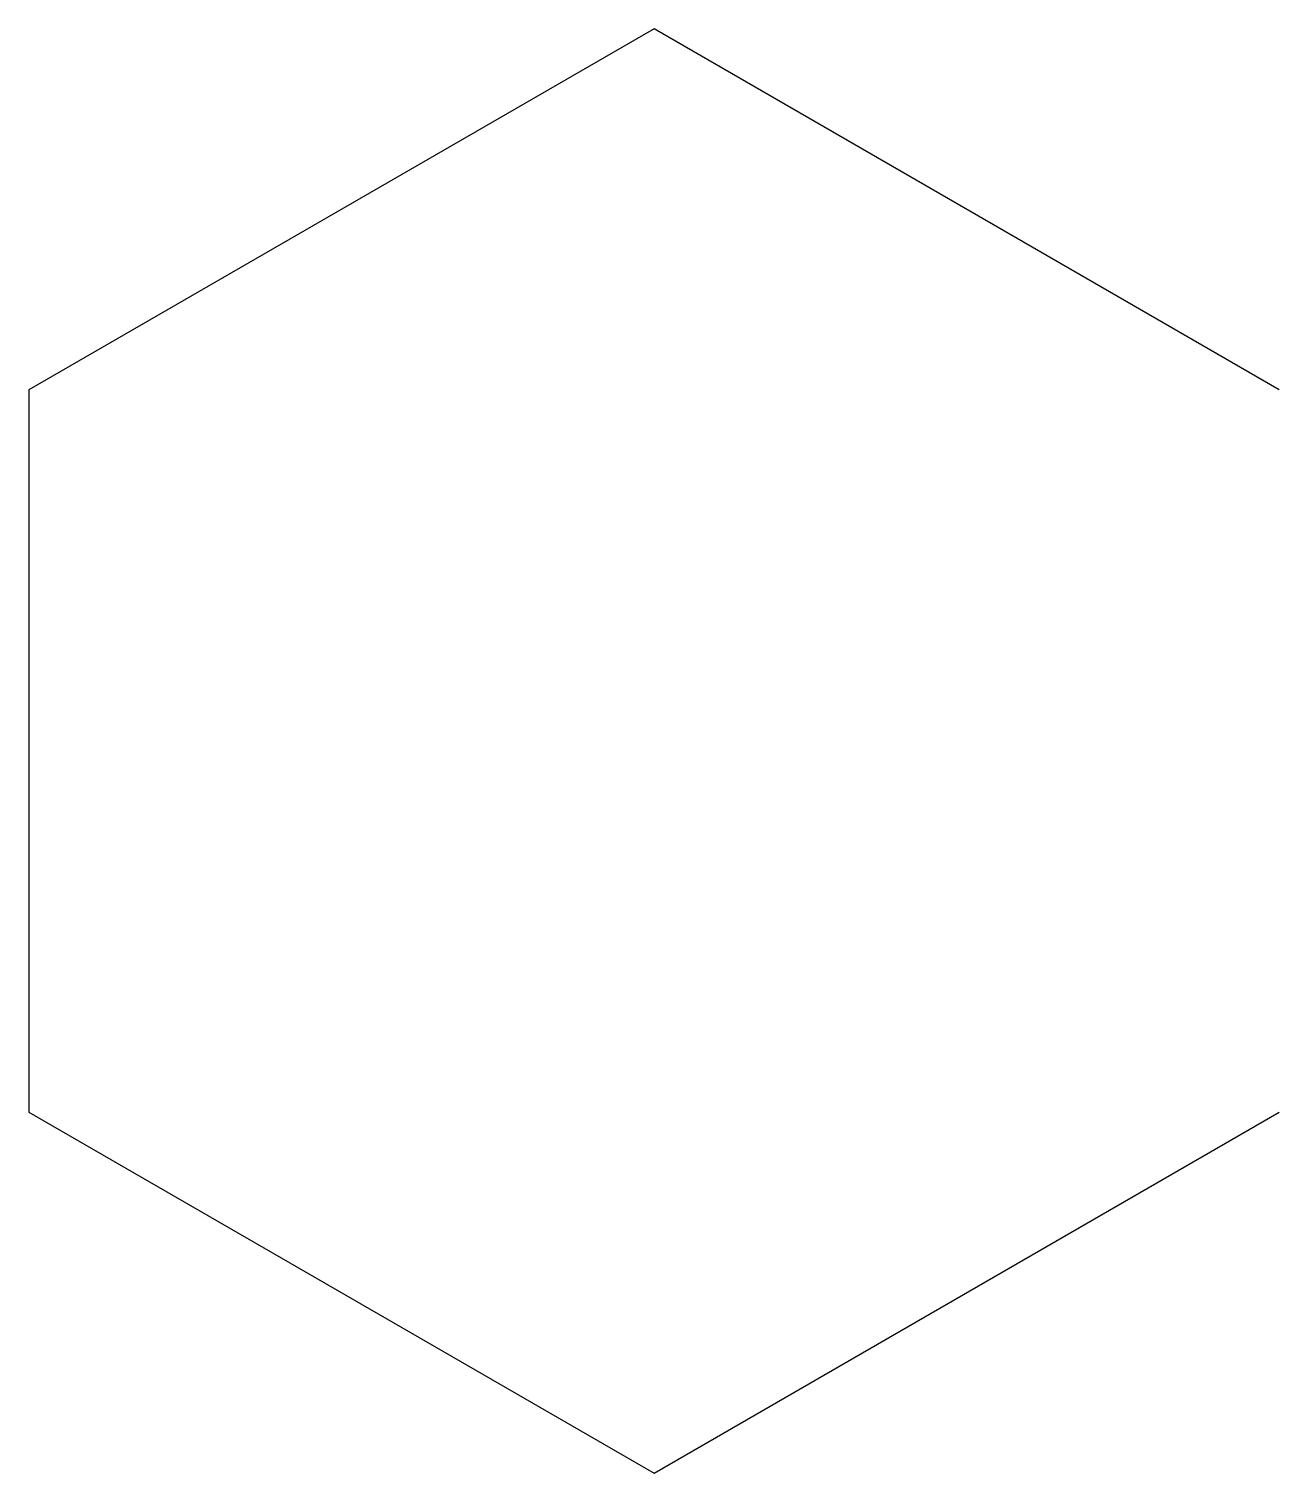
# Model space of a CAD drawing. Header units: millimetres. Extents: x -2.6 to 2.6, y -3 to 3.
import ezdxf

# ---------------------------------------------------------------- set-up
doc = ezdxf.new("R2010")
doc.units = ezdxf.units.MM

msp = doc.modelspace()

# ---------------------------------------------------------------- linework, layer by layer
at = {"color": 7, "linetype": 'Continuous'}
for p, q in [((0, 3), (-2.5981, 1.5)), ((2.5981, 1.5), (0, 3)), ((-2.5981, 1.5), (-2.5981, -1.5)), ((-2.5981, -1.5), (0, -3)), ((0, -3), (2.5981, -1.5))]:
    msp.add_line(p, q, dxfattribs=at)

doc.saveas('drawing.dxf')
